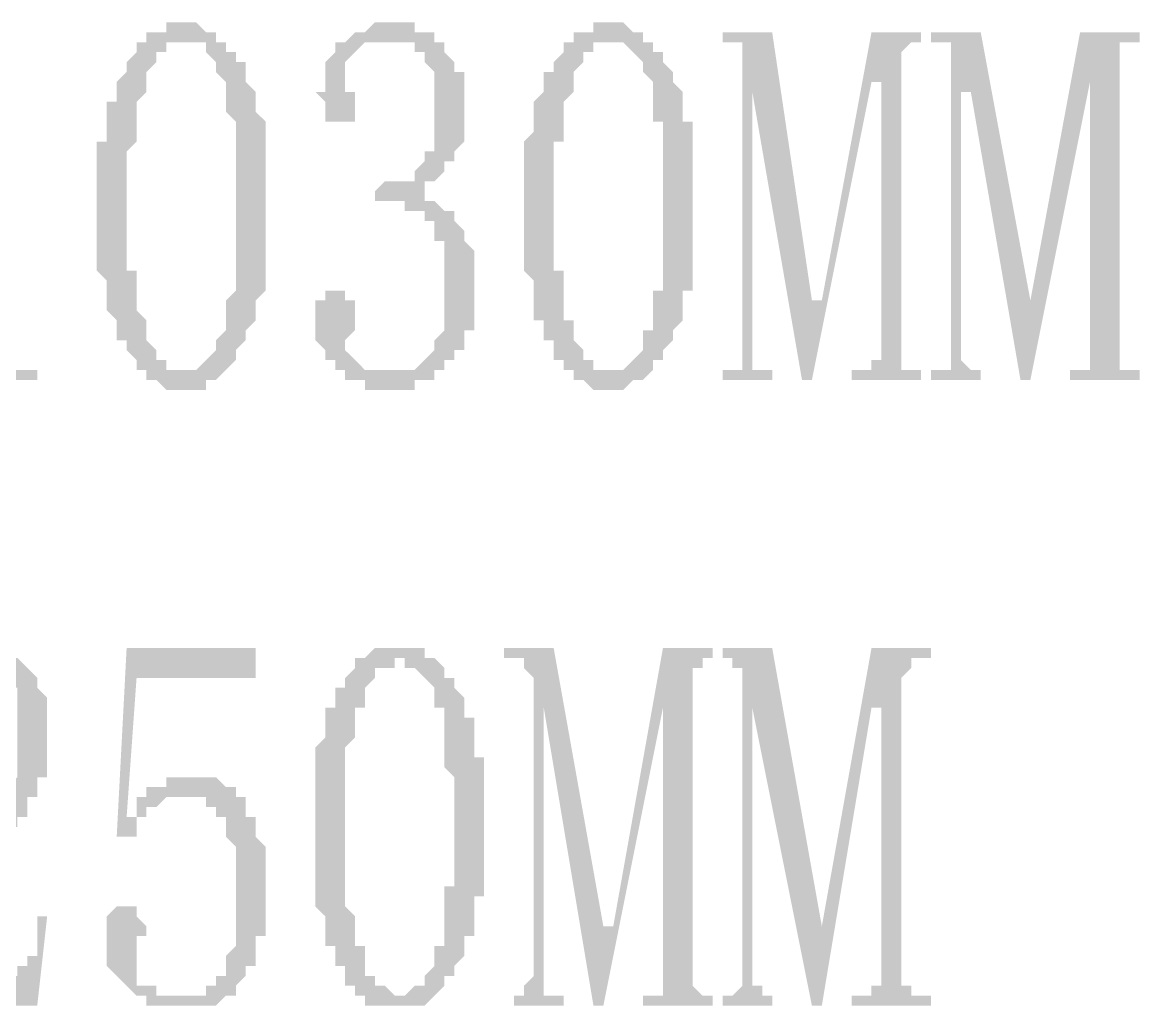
# Model space of a CAD drawing. Header units: inches. Extents: x 11 to 286, y 6 to 196.
# Drawn here: x 150.827 to 155.589, y 103.392 to 107.583 of the extents above; entities that cross this region are included whole.
import ezdxf

# ---------------------------------------------------------------- set-up
doc = ezdxf.new("R2010")
doc.units = ezdxf.units.IN
doc.header["$MEASUREMENT"] = 0
doc.layers.add('PDF_实体填充', color=7, linetype='Continuous', true_color=0xffffff)

msp = doc.modelspace()

# ---------------------------------------------------------------- hatches: boundary and pattern name
at = {"layer": 'PDF_实体填充', "transparency": 33554559}
for points in [[(150.6784, 107.5831), (150.6784, 106.2284), (150.6784, 106.1861), (150.6784, 106.1438), (150.7208, 106.1438), (150.7208, 106.1014), (150.7631, 106.1014), (150.8054, 106.1014), (150.8901, 106.1014), (150.8901, 106.0591), (150.3398, 106.0591), (150.3398, 106.1014), (150.4244, 106.1014), (150.4668, 106.1014), (150.5091, 106.1014), (150.5091, 106.1438), (150.5514, 106.1438), (150.5514, 106.1861), (150.5514, 106.2284), (150.5514, 107.3291), (150.5514, 107.3714), (150.5091, 107.3714), (150.4668, 107.3714), (150.3398, 107.3714), (150.3398, 107.4561), (150.4244, 107.4561), (150.4668, 107.4561), (150.5091, 107.4561), (150.5514, 107.4561), (150.5514, 107.4984), (150.5938, 107.4984), (150.6361, 107.5408), (150.6361, 107.5831)], [(152.7528, 106.4401), (152.7528, 106.3978), (152.7528, 106.3554), (152.7528, 106.3131), (152.7528, 106.2708), (152.7104, 106.2708), (152.7104, 106.2284), (152.7104, 106.1861), (152.6681, 106.1861), (152.6681, 106.1438), (152.6258, 106.1438), (152.6258, 106.1014), (152.5834, 106.1014), (152.5834, 106.0591), (152.5411, 106.0591), (152.4988, 106.0591), (152.4988, 106.0168), (152.4564, 106.0168), (152.4141, 106.0168), (152.3718, 106.0168), (152.3294, 106.0168), (152.2871, 106.0168), (152.2871, 106.0591), (152.2448, 106.0591), (152.2024, 106.0591), (152.2024, 106.1014), (152.1601, 106.1014), (152.1601, 106.1438), (152.1178, 106.1438), (152.1178, 106.1861), (152.0754, 106.2284), (152.0754, 106.2708), (152.0754, 106.3131), (152.0754, 106.3554), (152.0754, 106.3978), (152.1178, 106.3978), (152.1178, 106.4401), (152.1601, 106.4401), (152.2024, 106.4401), (152.2024, 106.3978), (152.2448, 106.3978), (152.2448, 106.3554), (152.2448, 106.3131), (152.2448, 106.2708), (152.2024, 106.2284), (152.2024, 106.1861), (152.2448, 106.1438), (152.2871, 106.1014), (152.3294, 106.1014), (152.3718, 106.1014), (152.4141, 106.1014), (152.4564, 106.1014), (152.4988, 106.1014), (152.5411, 106.1438), (152.5834, 106.1861), (152.5834, 106.2284), (152.6258, 106.2708), (152.6258, 106.3131), (152.6258, 106.3554), (152.6258, 106.3978), (152.6258, 106.4401), (152.6258, 106.4824), (152.6258, 106.5248), (152.6258, 106.5671), (152.6258, 106.6094), (152.6258, 106.6518), (152.5834, 106.6518), (152.5834, 106.6941), (152.5834, 106.7364), (152.5411, 106.7364), (152.5411, 106.7788), (152.4988, 106.7788), (152.4564, 106.7788), (152.4564, 106.8211), (152.4141, 106.8211), (152.3718, 106.8211), (152.3294, 106.8211), (152.3294, 106.8634), (152.3718, 106.9058), (152.4141, 106.9058), (152.4564, 106.9058), (152.4988, 106.9058), (152.4988, 106.9481), (152.5411, 106.9904), (152.5411, 107.0328), (152.5834, 107.0328), (152.5834, 107.0751), (152.5834, 107.1174), (152.5834, 107.1598), (152.5834, 107.2021), (152.5834, 107.2444), (152.5834, 107.2868), (152.5834, 107.3291), (152.5834, 107.3714), (152.5411, 107.4138), (152.5411, 107.4561), (152.4988, 107.4561), (152.4988, 107.4984), (152.4564, 107.4984), (152.4141, 107.4984), (152.3718, 107.4984), (152.3294, 107.4984), (152.2871, 107.4984), (152.2448, 107.4561), (152.2024, 107.4138), (152.2024, 107.3714), (152.2024, 107.3291), (152.2024, 107.2868), (152.2448, 107.2868), (152.2448, 107.2444), (152.2448, 107.2021), (152.2448, 107.1598), (152.2024, 107.1598), (152.1601, 107.1598), (152.1178, 107.1598), (152.1178, 107.2021), (152.1178, 107.2444), (152.0754, 107.2868), (152.1178, 107.2868), (152.1178, 107.3291), (152.1178, 107.3714), (152.1178, 107.4138), (152.1601, 107.4561), (152.1601, 107.4984), (152.2024, 107.4984), (152.2448, 107.5408), (152.2871, 107.5408), (152.3294, 107.5831), (152.3718, 107.5831), (152.4141, 107.5831), (152.4564, 107.5831), (152.4988, 107.5831), (152.4988, 107.5408), (152.5411, 107.5408), (152.5834, 107.5408), (152.5834, 107.4984), (152.6258, 107.4984), (152.6258, 107.4561), (152.6681, 107.4138), (152.6681, 107.3714), (152.7104, 107.3714), (152.7104, 107.3291), (152.7104, 107.2868), (152.7104, 107.2444), (152.7104, 107.2021), (152.7104, 107.1598), (152.7104, 107.1174), (152.7104, 107.0751), (152.6681, 107.0328), (152.6681, 106.9904), (152.6258, 106.9904), (152.6258, 106.9481), (152.5834, 106.9058), (152.5411, 106.9058), (152.5411, 106.8634), (152.4988, 106.8634), (152.5411, 106.8634), (152.5411, 106.8211), (152.5834, 106.8211), (152.6258, 106.7788), (152.6681, 106.7788), (152.6681, 106.7364), (152.7104, 106.6941), (152.7104, 106.6518), (152.7528, 106.6094), (152.7528, 106.5671), (152.7528, 106.5248), (152.7528, 106.4824)], [(154.5731, 106.1438), (154.5731, 106.1014), (154.6154, 106.1014), (154.6578, 106.1014), (154.6578, 106.0591), (154.3614, 106.0591), (154.3614, 106.1014), (154.4038, 106.1014), (154.4461, 106.1014), (154.4461, 106.1438), (154.4884, 106.1438), (154.4884, 107.3291), (154.4461, 107.3291), (154.1921, 106.0591), (154.1498, 106.0591), (153.9381, 107.2868), (153.9381, 106.1438), (153.9381, 106.1014), (153.9804, 106.1014), (154.0228, 106.1014), (154.0228, 106.0591), (153.8111, 106.0591), (153.8111, 106.1014), (153.8534, 106.1014), (153.8958, 106.1014), (153.8958, 106.1438), (153.8958, 107.4138), (153.8958, 107.4561), (153.8958, 107.4984), (153.8534, 107.4984), (153.8111, 107.4984), (153.8111, 107.5408), (154.0228, 107.5408), (154.1921, 106.3978), (154.2344, 106.3978), (154.4461, 107.5408), (154.6578, 107.5408), (154.6578, 107.4984), (154.6154, 107.4984), (154.5731, 107.4561), (154.5731, 107.4138)], [(155.5044, 106.1438), (155.5044, 106.1014), (155.5468, 106.1014), (155.5891, 106.1014), (155.5891, 106.0591), (155.2928, 106.0591), (155.2928, 106.1014), (155.3351, 106.1014), (155.3774, 106.1014), (155.3774, 106.1438), (155.3774, 107.3291), (155.1234, 106.0591), (155.0811, 106.0591), (154.8694, 107.2868), (154.8271, 107.2868), (154.8271, 106.1438), (154.8694, 106.1014), (154.9118, 106.1014), (154.9118, 106.0591), (154.7001, 106.0591), (154.7001, 106.1014), (154.7424, 106.1014), (154.7848, 106.1014), (154.7848, 106.1438), (154.7848, 107.4138), (154.7848, 107.4561), (154.7848, 107.4984), (154.7424, 107.4984), (154.7001, 107.4984), (154.7001, 107.5408), (154.9118, 107.5408), (155.1234, 106.3978), (155.3351, 107.5408), (155.5891, 107.5408), (155.5891, 107.4984), (155.5468, 107.4984), (155.5044, 107.4984), (155.5044, 107.4561), (155.5044, 107.4138)], [(150.8054, 104.5351), (150.8054, 104.5774), (150.8054, 104.6198), (150.8054, 104.6621), (150.8054, 104.7044), (150.8054, 104.7468), (150.7631, 104.7468), (150.7631, 104.7891), (150.7208, 104.8314), (150.6784, 104.8314), (150.6784, 104.8738), (150.6361, 104.8738), (150.5938, 104.8738), (150.5514, 104.8738), (150.5091, 104.8314), (150.4668, 104.8314), (150.4244, 104.7891), (150.4244, 104.7468), (150.3821, 104.7468), (150.3821, 104.7044), (150.3821, 104.6621), (150.3821, 104.6198), (150.3821, 104.5774), (150.4244, 104.5774), (150.4244, 104.5351), (150.4244, 104.4928), (150.4244, 104.4504), (150.4244, 104.4081), (150.3821, 104.4081), (150.3398, 104.4081), (150.2974, 104.4504), (150.2974, 104.4928), (150.2551, 104.4928), (150.2551, 104.5351), (150.2551, 104.5774), (150.2551, 104.6198), (150.2974, 104.6198), (150.2974, 104.6621), (150.2974, 104.7044), (150.2974, 104.7468), (150.3398, 104.7468), (150.3398, 104.7891), (150.3821, 104.8314), (150.4244, 104.8738), (150.4668, 104.8738), (150.4668, 104.9161), (150.5091, 104.9161), (150.5514, 104.9161), (150.5938, 104.9161), (150.6361, 104.9161), (150.6784, 104.9161), (150.7208, 104.9161), (150.7631, 104.9161), (150.7631, 104.8738), (150.8054, 104.8738), (150.8478, 104.8314), (150.8901, 104.7891), (150.8901, 104.7468), (150.9324, 104.7044), (150.9324, 104.6621), (150.9324, 104.6198), (150.9324, 104.5774), (150.9324, 104.5351), (150.9324, 104.4928), (150.9324, 104.4504), (150.9324, 104.4081), (150.9324, 104.3658), (150.8901, 104.3658), (150.8901, 104.3234), (150.8901, 104.2811), (150.8478, 104.2811), (150.8478, 104.2388), (150.8478, 104.1964), (150.8054, 104.1964), (150.8054, 104.1541), (150.7631, 104.1541), (150.7631, 104.1118), (150.7208, 104.0694), (150.6784, 104.0271), (150.6784, 103.9848), (150.6361, 103.9848), (150.6361, 103.9424), (150.5938, 103.9424), (150.5938, 103.9001), (150.5514, 103.9001), (150.5514, 103.8578), (150.5091, 103.8154), (150.5091, 103.7731), (150.4668, 103.7731), (150.4668, 103.7308), (150.4244, 103.7308), (150.4244, 103.6884), (150.4244, 103.6461), (150.3821, 103.6461), (150.3821, 103.6038), (150.3398, 103.5614), (150.3398, 103.5191), (150.7631, 103.5191), (150.8054, 103.5191), (150.8054, 103.5614), (150.8478, 103.5614), (150.8478, 103.6038), (150.8901, 103.6038), (150.8901, 103.6461), (150.8901, 103.6884), (150.8901, 103.7308), (150.8901, 103.7731), (150.9324, 103.7731), (150.8901, 103.3921), (150.2551, 103.3921), (150.2551, 103.5191), (150.2551, 103.5614), (150.2974, 103.5614), (150.2974, 103.6038), (150.3398, 103.6461), (150.3398, 103.6884), (150.3821, 103.6884), (150.3821, 103.7308), (150.3821, 103.7731), (150.4244, 103.7731), (150.4244, 103.8154), (150.4668, 103.8154), (150.4668, 103.8578), (150.5091, 103.9001), (150.5091, 103.9424), (150.5514, 103.9424), (150.5514, 103.9848), (150.5938, 103.9848), (150.5938, 104.0271), (150.6361, 104.0694), (150.6361, 104.1118), (150.6784, 104.1118), (150.6784, 104.1541), (150.7208, 104.1541), (150.7208, 104.1964), (150.7208, 104.2388), (150.7631, 104.2388), (150.7631, 104.2811), (150.7631, 104.3234), (150.8054, 104.3658), (150.8054, 104.4081), (150.8054, 104.4504), (150.8054, 104.4928)], [(151.5674, 104.3658), (151.6098, 104.3658), (151.6521, 104.3658), (151.6944, 104.3234), (151.7368, 104.3234), (151.7368, 104.2811), (151.7791, 104.2811), (151.7791, 104.2388), (151.7791, 104.1964), (151.8214, 104.1964), (151.8214, 104.1541), (151.8214, 104.1118), (151.8638, 104.0694), (151.8638, 104.0271), (151.8638, 103.9848), (151.8638, 103.9424), (151.8638, 103.9001), (151.8638, 103.8578), (151.8638, 103.8154), (151.8638, 103.7731), (151.8638, 103.7308), (151.8638, 103.6884), (151.8214, 103.6884), (151.8214, 103.6461), (151.8214, 103.6038), (151.8214, 103.5614), (151.7791, 103.5614), (151.7791, 103.5191), (151.7368, 103.4768), (151.7368, 103.4344), (151.6944, 103.4344), (151.6521, 103.3921), (151.6098, 103.3921), (151.5674, 103.3921), (151.5251, 103.3921), (151.4828, 103.3921), (151.4404, 103.3921), (151.3981, 103.3921), (151.3558, 103.3921), (151.3558, 103.4344), (151.3134, 103.4344), (151.2711, 103.4768), (151.2288, 103.5191), (151.1864, 103.5614), (151.1864, 103.6038), (151.1864, 103.6461), (151.1864, 103.6884), (151.1864, 103.7308), (151.1864, 103.7731), (151.2288, 103.8154), (151.2711, 103.8154), (151.3134, 103.8154), (151.3134, 103.7731), (151.3558, 103.7308), (151.3558, 103.6884), (151.3134, 103.6884), (151.3134, 103.6461), (151.3134, 103.6038), (151.3134, 103.5614), (151.3134, 103.5191), (151.3134, 103.4768), (151.3558, 103.4768), (151.3981, 103.4768), (151.3981, 103.4344), (151.4404, 103.4344), (151.4828, 103.4344), (151.5251, 103.4344), (151.5674, 103.4344), (151.6098, 103.4344), (151.6098, 103.4768), (151.6521, 103.4768), (151.6521, 103.5191), (151.6944, 103.5191), (151.6944, 103.5614), (151.6944, 103.6038), (151.7368, 103.6461), (151.7368, 103.6884), (151.7368, 103.7308), (151.7368, 103.7731), (151.7368, 103.8154), (151.7368, 103.8578), (151.7368, 103.9001), (151.7368, 103.9424), (151.7368, 103.9848), (151.7368, 104.0271), (151.7368, 104.0694), (151.6944, 104.1118), (151.6944, 104.1541), (151.6944, 104.1964), (151.6521, 104.1964), (151.6521, 104.2388), (151.6098, 104.2388), (151.6098, 104.2811), (151.5674, 104.2811), (151.5251, 104.2811), (151.4828, 104.2811), (151.4404, 104.2811), (151.3981, 104.2388), (151.3558, 104.2388), (151.3558, 104.1964), (151.3134, 104.1964), (151.3134, 104.1541), (151.3134, 104.1118), (151.2711, 104.1118), (151.2288, 104.1118), (151.2711, 104.9161), (151.8214, 104.9161), (151.8214, 104.7891), (151.3134, 104.7891), (151.2711, 104.1964), (151.3134, 104.1964), (151.3134, 104.2388), (151.3134, 104.2811), (151.3558, 104.2811), (151.3558, 104.3234), (151.3981, 104.3234), (151.4404, 104.3234), (151.4404, 104.3658), (151.4828, 104.3658), (151.5251, 104.3658)], [(153.6841, 103.5191), (153.6841, 103.4768), (153.7264, 103.4344), (153.7688, 103.4344), (153.7688, 103.3921), (153.4724, 103.3921), (153.4724, 103.4344), (153.5148, 103.4344), (153.5571, 103.4344), (153.5571, 103.4768), (153.5571, 103.5191), (153.5571, 104.6621), (153.3031, 103.3921), (153.2608, 103.3921), (153.0491, 104.6621), (153.0491, 103.5191), (153.0491, 103.4768), (153.0491, 103.4344), (153.0914, 103.4344), (153.1338, 103.4344), (153.1338, 103.3921), (152.9221, 103.3921), (152.9221, 103.4344), (152.9644, 103.4344), (152.9644, 103.4768), (153.0068, 103.5191), (153.0068, 104.7891), (152.9644, 104.8314), (152.9644, 104.8738), (152.9221, 104.8738), (152.8798, 104.8738), (152.8798, 104.9161), (153.0914, 104.9161), (153.3031, 103.7308), (153.3454, 103.7308), (153.5571, 104.9161), (153.7688, 104.9161), (153.7688, 104.8738), (153.7264, 104.8738), (153.7264, 104.8314), (153.6841, 104.8314), (153.6841, 104.7891)], [(154.5731, 103.5191), (154.5731, 103.4768), (154.6154, 103.4768), (154.6154, 103.4344), (154.6578, 103.4344), (154.7001, 103.4344), (154.7001, 103.3921), (154.3614, 103.3921), (154.3614, 103.4344), (154.4038, 103.4344), (154.4461, 103.4344), (154.4461, 103.4768), (154.4884, 103.4768), (154.4884, 103.5191), (154.4884, 104.6621), (154.4461, 104.6621), (154.2344, 103.3921), (154.1921, 103.3921), (153.9381, 104.6621), (153.9381, 103.5191), (153.9381, 103.4768), (153.9804, 103.4768), (153.9804, 103.4344), (154.0228, 103.4344), (154.0228, 103.3921), (153.8111, 103.3921), (153.8111, 103.4344), (153.8534, 103.4344), (153.8958, 103.4768), (153.8958, 103.5191), (153.8958, 104.7891), (153.8958, 104.8314), (153.8534, 104.8314), (153.8534, 104.8738), (153.8111, 104.8738), (153.8111, 104.9161), (154.0228, 104.9161), (154.2344, 103.7308), (154.4461, 104.9161), (154.7001, 104.9161), (154.7001, 104.8738), (154.6578, 104.8738), (154.6154, 104.8738), (154.6154, 104.8314), (154.5731, 104.7891)]]:
    msp.add_hatch(color=7, dxfattribs=at).paths.add_polyline_path(points, flags=0)
h = msp.add_hatch(color=7, dxfattribs=at)
h.paths.add_polyline_path([(151.5251, 107.4984), (151.4828, 107.4984), (151.4828, 107.4984), (151.4828, 107.4984), (151.4404, 107.4984), (151.4404, 107.4984), (151.4404, 107.4561), (151.4404, 107.4561), (151.3981, 107.4561), (151.3981, 107.4138), (151.3981, 107.4138), (151.3558, 107.3714), (151.3558, 107.3714), (151.3558, 107.3291), (151.3558, 107.3291), (151.3558, 107.2868), (151.3558, 107.2868), (151.3134, 107.2444), (151.3134, 107.2444), (151.3134, 107.2444), (151.3134, 107.2021), (151.3134, 107.2021), (151.3134, 107.1598), (151.3134, 107.1598), (151.3134, 107.1174), (151.3134, 107.1174), (151.3134, 107.0751), (151.3134, 107.0751), (151.2711, 107.0328), (151.2711, 107.0328), (151.2711, 106.9904), (151.2711, 106.9481), (151.2711, 106.9481), (151.2711, 106.9058), (151.2711, 106.9058), (151.2711, 106.8634), (151.2711, 106.8211), (151.2711, 106.8211), (151.2711, 106.8211), (151.2711, 106.7788), (151.2711, 106.7364), (151.2711, 106.7364), (151.2711, 106.6941), (151.2711, 106.6518), (151.2711, 106.6518), (151.2711, 106.6094), (151.2711, 106.6094), (151.2711, 106.5671), (151.2711, 106.5248), (151.3134, 106.5248), (151.3134, 106.4824), (151.3134, 106.4824), (151.3134, 106.4401), (151.3134, 106.4401), (151.3134, 106.3978), (151.3134, 106.3978), (151.3134, 106.3978), (151.3134, 106.3554), (151.3134, 106.3554), (151.3558, 106.3131), (151.3558, 106.3131), (151.3558, 106.2708), (151.3558, 106.2708), (151.3558, 106.2708), (151.3558, 106.2284), (151.3981, 106.1861), (151.3981, 106.1861), (151.3981, 106.1861), (151.3981, 106.1438), (151.4404, 106.1438), (151.4404, 106.1438), (151.4404, 106.1014), (151.4828, 106.1014), (151.4828, 106.1014), (151.4828, 106.1014), (151.5251, 106.1014), (151.5251, 106.1014), (151.5251, 106.1014), (151.5251, 106.1014), (151.5674, 106.1014), (151.5674, 106.1014), (151.5674, 106.1014), (151.6098, 106.1438), (151.6098, 106.1438), (151.6098, 106.1438), (151.6521, 106.1861), (151.6521, 106.1861), (151.6521, 106.2284), (151.6521, 106.2284), (151.6944, 106.2708), (151.6944, 106.2708), (151.6944, 106.3131), (151.6944, 106.3131), (151.6944, 106.3131), (151.6944, 106.3554), (151.6944, 106.3554), (151.6944, 106.3978), (151.6944, 106.3978), (151.7368, 106.4401), (151.7368, 106.4401), (151.7368, 106.4824), (151.7368, 106.4824), (151.7368, 106.5248), (151.7368, 106.5248), (151.7368, 106.5671), (151.7368, 106.5671), (151.7368, 106.6094), (151.7368, 106.6094), (151.7368, 106.6518), (151.7368, 106.6941), (151.7368, 106.6941), (151.7368, 106.7364), (151.7368, 106.7788), (151.7368, 106.7788), (151.7368, 106.8211), (151.7368, 106.8211), (151.7368, 106.8634), (151.7368, 106.8634), (151.7368, 106.9058), (151.7368, 106.9481), (151.7368, 106.9481), (151.7368, 106.9904), (151.7368, 106.9904), (151.7368, 107.0328), (151.7368, 107.0751), (151.7368, 107.0751), (151.7368, 107.1174), (151.7368, 107.1174), (151.7368, 107.1598), (151.7368, 107.1598), (151.6944, 107.2021), (151.6944, 107.2021), (151.6944, 107.2444), (151.6944, 107.2444), (151.6944, 107.2444), (151.6944, 107.2868), (151.6944, 107.2868), (151.6944, 107.3291), (151.6944, 107.3291), (151.6944, 107.3291), (151.6521, 107.3714), (151.6521, 107.3714), (151.6521, 107.4138), (151.6521, 107.4138), (151.6098, 107.4561), (151.6098, 107.4561), (151.6098, 107.4561), (151.6098, 107.4984), (151.5674, 107.4984), (151.5674, 107.4984), (151.5674, 107.4984), (151.5251, 107.4984), (151.5251, 107.4984), (151.5251, 107.4984), (151.5251, 107.4984)], flags=0)
h.paths.add_polyline_path([(151.5251, 106.0168), (151.4828, 106.0168), (151.4828, 106.0168), (151.4828, 106.0168), (151.4404, 106.0168), (151.4404, 106.0168), (151.3981, 106.0591), (151.3981, 106.0591), (151.3981, 106.0591), (151.3558, 106.0591), (151.3558, 106.1014), (151.3558, 106.1014), (151.3134, 106.1014), (151.3134, 106.1438), (151.3134, 106.1438), (151.3134, 106.1438), (151.2711, 106.1861), (151.2711, 106.1861), (151.2711, 106.2284), (151.2711, 106.2284), (151.2288, 106.2284), (151.2288, 106.2708), (151.2288, 106.2708), (151.2288, 106.2708), (151.2288, 106.3131), (151.2288, 106.3131), (151.1864, 106.3554), (151.1864, 106.3554), (151.1864, 106.3978), (151.1864, 106.3978), (151.1864, 106.4401), (151.1864, 106.4401), (151.1864, 106.4824), (151.1864, 106.4824), (151.1441, 106.5248), (151.1441, 106.5248), (151.1441, 106.5671), (151.1441, 106.5671), (151.1441, 106.6094), (151.1441, 106.6094), (151.1441, 106.6518), (151.1441, 106.6941), (151.1441, 106.6941), (151.1441, 106.7364), (151.1441, 106.7364), (151.1441, 106.7788), (151.1441, 106.8211), (151.1441, 106.8211), (151.1441, 106.8634), (151.1441, 106.8634), (151.1441, 106.9058), (151.1441, 106.9481), (151.1441, 106.9481), (151.1441, 106.9904), (151.1441, 106.9904), (151.1441, 107.0328), (151.1441, 107.0328), (151.1441, 107.0751), (151.1864, 107.0751), (151.1864, 107.1174), (151.1864, 107.1598), (151.1864, 107.1598), (151.1864, 107.1598), (151.1864, 107.2021), (151.1864, 107.2021), (151.1864, 107.2444), (151.2288, 107.2444), (151.2288, 107.2868), (151.2288, 107.2868), (151.2288, 107.3291), (151.2288, 107.3291), (151.2288, 107.3291), (151.2711, 107.3714), (151.2711, 107.3714), (151.2711, 107.4138), (151.2711, 107.4138), (151.3134, 107.4561), (151.3134, 107.4561), (151.3134, 107.4561), (151.3134, 107.4984), (151.3558, 107.4984), (151.3558, 107.4984), (151.3558, 107.5408), (151.3981, 107.5408), (151.3981, 107.5408), (151.3981, 107.5408), (151.4404, 107.5408), (151.4404, 107.5831), (151.4828, 107.5831), (151.4828, 107.5831), (151.4828, 107.5831), (151.5251, 107.5831), (151.5251, 107.5831), (151.5674, 107.5831), (151.5674, 107.5831), (151.5674, 107.5831), (151.6098, 107.5408), (151.6098, 107.5408), (151.6098, 107.5408), (151.6521, 107.5408), (151.6521, 107.5408), (151.6521, 107.4984), (151.6944, 107.4984), (151.6944, 107.4984), (151.6944, 107.4561), (151.7368, 107.4561), (151.7368, 107.4561), (151.7368, 107.4138), (151.7791, 107.4138), (151.7791, 107.3714), (151.7791, 107.3714), (151.7791, 107.3714), (151.7791, 107.3291), (151.7791, 107.3291), (151.8214, 107.2868), (151.8214, 107.2868), (151.8214, 107.2868), (151.8214, 107.2444), (151.8214, 107.2444), (151.8214, 107.2021), (151.8214, 107.2021), (151.8638, 107.1598), (151.8638, 107.1598), (151.8638, 107.1174), (151.8638, 107.1174), (151.8638, 107.0751), (151.8638, 107.0751), (151.8638, 107.0328), (151.8638, 107.0328), (151.8638, 106.9904), (151.8638, 106.9481), (151.8638, 106.9481), (151.8638, 106.9058), (151.8638, 106.9058), (151.8638, 106.8634), (151.8638, 106.8211), (151.8638, 106.8211), (151.8638, 106.8211), (151.8638, 106.7788), (151.8638, 106.7364), (151.8638, 106.7364), (151.8638, 106.6941), (151.8638, 106.6518), (151.8638, 106.6518), (151.8638, 106.6094), (151.8638, 106.6094), (151.8638, 106.5671), (151.8638, 106.5671), (151.8638, 106.5248), (151.8638, 106.4824), (151.8638, 106.4824), (151.8638, 106.4401), (151.8638, 106.4401), (151.8214, 106.3978), (151.8214, 106.3978), (151.8214, 106.3978), (151.8214, 106.3554), (151.8214, 106.3554), (151.8214, 106.3131), (151.8214, 106.3131), (151.7791, 106.2708), (151.7791, 106.2708), (151.7791, 106.2708), (151.7791, 106.2284), (151.7791, 106.2284), (151.7791, 106.2284), (151.7368, 106.1861), (151.7368, 106.1861), (151.7368, 106.1438), (151.7368, 106.1438), (151.6944, 106.1014), (151.6944, 106.1014), (151.6944, 106.1014), (151.6521, 106.0591), (151.6521, 106.0591), (151.6521, 106.0591), (151.6098, 106.0591), (151.6098, 106.0591), (151.6098, 106.0168), (151.5674, 106.0168), (151.5674, 106.0168), (151.5251, 106.0168), (151.5251, 106.0168), (151.5251, 106.0168), (151.5251, 106.0168), (151.5251, 106.0168)], flags=0)
h = msp.add_hatch(color=7, dxfattribs=at)
h.paths.add_polyline_path([(153.3454, 107.4984), (153.3031, 107.4984), (153.3031, 107.4984), (153.3031, 107.4984), (153.2608, 107.4984), (153.2608, 107.4984), (153.2608, 107.4561), (153.2184, 107.4561), (153.2184, 107.4561), (153.2184, 107.4138), (153.2184, 107.4138), (153.1761, 107.3714), (153.1761, 107.3714), (153.1761, 107.3291), (153.1761, 107.3291), (153.1761, 107.2868), (153.1761, 107.2868), (153.1338, 107.2444), (153.1338, 107.2444), (153.1338, 107.2444), (153.1338, 107.2021), (153.1338, 107.2021), (153.1338, 107.1598), (153.1338, 107.1598), (153.1338, 107.1174), (153.1338, 107.1174), (153.1338, 107.0751), (153.0914, 107.0751), (153.0914, 107.0328), (153.0914, 107.0328), (153.0914, 106.9904), (153.0914, 106.9481), (153.0914, 106.9481), (153.0914, 106.9058), (153.0914, 106.9058), (153.0914, 106.8634), (153.0914, 106.8211), (153.0914, 106.8211), (153.0914, 106.8211), (153.0914, 106.7788), (153.0914, 106.7364), (153.0914, 106.7364), (153.0914, 106.6941), (153.0914, 106.6518), (153.0914, 106.6518), (153.0914, 106.6094), (153.0914, 106.6094), (153.0914, 106.5671), (153.0914, 106.5248), (153.1338, 106.5248), (153.1338, 106.4824), (153.1338, 106.4824), (153.1338, 106.4401), (153.1338, 106.4401), (153.1338, 106.3978), (153.1338, 106.3978), (153.1338, 106.3978), (153.1338, 106.3554), (153.1338, 106.3554), (153.1338, 106.3131), (153.1761, 106.3131), (153.1761, 106.2708), (153.1761, 106.2708), (153.1761, 106.2708), (153.1761, 106.2284), (153.2184, 106.1861), (153.2184, 106.1861), (153.2184, 106.1861), (153.2184, 106.1438), (153.2608, 106.1438), (153.2608, 106.1438), (153.2608, 106.1014), (153.2608, 106.1014), (153.3031, 106.1014), (153.3031, 106.1014), (153.3031, 106.1014), (153.3454, 106.1014), (153.3454, 106.1014), (153.3454, 106.1014), (153.3878, 106.1014), (153.3878, 106.1014), (153.3878, 106.1014), (153.4301, 106.1438), (153.4301, 106.1438), (153.4301, 106.1438), (153.4724, 106.1861), (153.4724, 106.1861), (153.4724, 106.2284), (153.4724, 106.2284), (153.4724, 106.2708), (153.5148, 106.2708), (153.5148, 106.3131), (153.5148, 106.3131), (153.5148, 106.3131), (153.5148, 106.3554), (153.5148, 106.3554), (153.5148, 106.3978), (153.5148, 106.3978), (153.5148, 106.4401), (153.5571, 106.4401), (153.5571, 106.4824), (153.5571, 106.4824), (153.5571, 106.5248), (153.5571, 106.5248), (153.5571, 106.5671), (153.5571, 106.5671), (153.5571, 106.6094), (153.5571, 106.6094), (153.5571, 106.6518), (153.5571, 106.6941), (153.5571, 106.6941), (153.5571, 106.7364), (153.5571, 106.7788), (153.5571, 106.7788), (153.5571, 106.8211), (153.5571, 106.8211), (153.5571, 106.8634), (153.5571, 106.8634), (153.5571, 106.9058), (153.5571, 106.9481), (153.5571, 106.9481), (153.5571, 106.9904), (153.5571, 106.9904), (153.5571, 107.0328), (153.5571, 107.0751), (153.5571, 107.0751), (153.5571, 107.1174), (153.5571, 107.1174), (153.5571, 107.1598), (153.5148, 107.1598), (153.5148, 107.2021), (153.5148, 107.2021), (153.5148, 107.2444), (153.5148, 107.2444), (153.5148, 107.2444), (153.5148, 107.2868), (153.5148, 107.2868), (153.5148, 107.3291), (153.5148, 107.3291), (153.5148, 107.3291), (153.4724, 107.3714), (153.4724, 107.3714), (153.4724, 107.4138), (153.4724, 107.4138), (153.4301, 107.4561), (153.4301, 107.4561), (153.4301, 107.4561), (153.3878, 107.4984), (153.3878, 107.4984), (153.3878, 107.4984), (153.3454, 107.4984), (153.3454, 107.4984), (153.3454, 107.4984), (153.3454, 107.4984), (153.3454, 107.4984)], flags=0)
h.paths.add_polyline_path([(153.3454, 106.0168), (153.3031, 106.0168), (153.3031, 106.0168), (153.3031, 106.0168), (153.2608, 106.0168), (153.2608, 106.0168), (153.2184, 106.0591), (153.2184, 106.0591), (153.2184, 106.0591), (153.1761, 106.0591), (153.1761, 106.1014), (153.1761, 106.1014), (153.1338, 106.1014), (153.1338, 106.1438), (153.1338, 106.1438), (153.0914, 106.1438), (153.0914, 106.1861), (153.0914, 106.1861), (153.0914, 106.2284), (153.0491, 106.2284), (153.0491, 106.2284), (153.0491, 106.2708), (153.0491, 106.2708), (153.0491, 106.2708), (153.0491, 106.3131), (153.0068, 106.3131), (153.0068, 106.3554), (153.0068, 106.3554), (153.0068, 106.3978), (153.0068, 106.3978), (153.0068, 106.4401), (153.0068, 106.4401), (153.0068, 106.4824), (153.0068, 106.4824), (152.9644, 106.5248), (152.9644, 106.5248), (152.9644, 106.5671), (152.9644, 106.5671), (152.9644, 106.6094), (152.9644, 106.6094), (152.9644, 106.6518), (152.9644, 106.6941), (152.9644, 106.6941), (152.9644, 106.7364), (152.9644, 106.7364), (152.9644, 106.7788), (152.9644, 106.8211), (152.9644, 106.8211), (152.9644, 106.8634), (152.9644, 106.8634), (152.9644, 106.9058), (152.9644, 106.9481), (152.9644, 106.9481), (152.9644, 106.9904), (152.9644, 106.9904), (152.9644, 107.0328), (152.9644, 107.0328), (152.9644, 107.0751), (152.9644, 107.0751), (153.0068, 107.1174), (153.0068, 107.1598), (153.0068, 107.1598), (153.0068, 107.1598), (153.0068, 107.2021), (153.0068, 107.2021), (153.0068, 107.2444), (153.0068, 107.2444), (153.0491, 107.2868), (153.0491, 107.2868), (153.0491, 107.3291), (153.0491, 107.3291), (153.0491, 107.3291), (153.0491, 107.3714), (153.0914, 107.3714), (153.0914, 107.4138), (153.0914, 107.4138), (153.1338, 107.4561), (153.1338, 107.4561), (153.1338, 107.4561), (153.1338, 107.4984), (153.1761, 107.4984), (153.1761, 107.4984), (153.1761, 107.5408), (153.2184, 107.5408), (153.2184, 107.5408), (153.2184, 107.5408), (153.2608, 107.5408), (153.2608, 107.5831), (153.3031, 107.5831), (153.3031, 107.5831), (153.3031, 107.5831), (153.3454, 107.5831), (153.3454, 107.5831), (153.3454, 107.5831), (153.3878, 107.5831), (153.3878, 107.5831), (153.4301, 107.5408), (153.4301, 107.5408), (153.4301, 107.5408), (153.4724, 107.5408), (153.4724, 107.5408), (153.4724, 107.4984), (153.5148, 107.4984), (153.5148, 107.4984), (153.5148, 107.4561), (153.5571, 107.4561), (153.5571, 107.4561), (153.5571, 107.4138), (153.5571, 107.4138), (153.5994, 107.3714), (153.5994, 107.3714), (153.5994, 107.3714), (153.5994, 107.3291), (153.5994, 107.3291), (153.6418, 107.2868), (153.6418, 107.2868), (153.6418, 107.2868), (153.6418, 107.2444), (153.6418, 107.2444), (153.6418, 107.2021), (153.6418, 107.2021), (153.6418, 107.1598), (153.6841, 107.1598), (153.6841, 107.1174), (153.6841, 107.1174), (153.6841, 107.0751), (153.6841, 107.0751), (153.6841, 107.0328), (153.6841, 107.0328), (153.6841, 106.9904), (153.6841, 106.9481), (153.6841, 106.9481), (153.6841, 106.9058), (153.6841, 106.9058), (153.6841, 106.8634), (153.6841, 106.8211), (153.6841, 106.8211), (153.6841, 106.8211), (153.6841, 106.7788), (153.6841, 106.7364), (153.6841, 106.7364), (153.6841, 106.6941), (153.6841, 106.6518), (153.6841, 106.6518), (153.6841, 106.6094), (153.6841, 106.6094), (153.6841, 106.5671), (153.6841, 106.5671), (153.6841, 106.5248), (153.6841, 106.4824), (153.6841, 106.4824), (153.6841, 106.4401), (153.6418, 106.4401), (153.6418, 106.3978), (153.6418, 106.3978), (153.6418, 106.3978), (153.6418, 106.3554), (153.6418, 106.3554), (153.6418, 106.3131), (153.6418, 106.3131), (153.5994, 106.2708), (153.5994, 106.2708), (153.5994, 106.2708), (153.5994, 106.2284), (153.5994, 106.2284), (153.5994, 106.2284), (153.5571, 106.1861), (153.5571, 106.1861), (153.5571, 106.1438), (153.5148, 106.1438), (153.5148, 106.1014), (153.5148, 106.1014), (153.5148, 106.1014), (153.4724, 106.0591), (153.4724, 106.0591), (153.4724, 106.0591), (153.4301, 106.0591), (153.4301, 106.0591), (153.3878, 106.0168), (153.3878, 106.0168), (153.3878, 106.0168), (153.3454, 106.0168), (153.3454, 106.0168), (153.3454, 106.0168), (153.3454, 106.0168), (153.3454, 106.0168)], flags=0)
h = msp.add_hatch(color=7, dxfattribs=at)
h.paths.add_polyline_path([(152.4141, 104.8738), (152.4141, 104.8738), (152.4141, 104.8314), (152.3718, 104.8314), (152.3718, 104.8314), (152.3718, 104.8314), (152.3294, 104.8314), (152.3294, 104.7891), (152.3294, 104.7891), (152.3294, 104.7891), (152.2871, 104.7468), (152.2871, 104.7468), (152.2871, 104.7044), (152.2871, 104.7044), (152.2871, 104.6621), (152.2448, 104.6621), (152.2448, 104.6198), (152.2448, 104.6198), (152.2448, 104.5774), (152.2448, 104.5774), (152.2448, 104.5774), (152.2448, 104.5351), (152.2448, 104.5351), (152.2024, 104.4928), (152.2024, 104.4928), (152.2024, 104.4504), (152.2024, 104.4504), (152.2024, 104.4081), (152.2024, 104.4081), (152.2024, 104.3658), (152.2024, 104.3234), (152.2024, 104.3234), (152.2024, 104.2811), (152.2024, 104.2811), (152.2024, 104.2388), (152.2024, 104.1964), (152.2024, 104.1964), (152.2024, 104.1541), (152.2024, 104.1541), (152.2024, 104.1118), (152.2024, 104.1118), (152.2024, 104.0694), (152.2024, 104.0271), (152.2024, 104.0271), (152.2024, 103.9848), (152.2024, 103.9848), (152.2024, 103.9424), (152.2024, 103.9001), (152.2024, 103.9001), (152.2024, 103.8578), (152.2024, 103.8578), (152.2024, 103.8154), (152.2024, 103.8154), (152.2448, 103.7731), (152.2448, 103.7731), (152.2448, 103.7308), (152.2448, 103.7308), (152.2448, 103.7308), (152.2448, 103.6884), (152.2448, 103.6884), (152.2448, 103.6461), (152.2448, 103.6461), (152.2871, 103.6461), (152.2871, 103.6038), (152.2871, 103.5614), (152.2871, 103.5614), (152.2871, 103.5191), (152.3294, 103.5191), (152.3294, 103.5191), (152.3294, 103.4768), (152.3718, 103.4768), (152.3718, 103.4768), (152.3718, 103.4768), (152.4141, 103.4344), (152.4141, 103.4344), (152.4141, 103.4344), (152.4141, 103.4344), (152.4564, 103.4344), (152.4564, 103.4344), (152.4564, 103.4344), (152.4988, 103.4768), (152.4988, 103.4768), (152.4988, 103.4768), (152.5411, 103.4768), (152.5411, 103.5191), (152.5411, 103.5191), (152.5411, 103.5191), (152.5834, 103.5614), (152.5834, 103.5614), (152.5834, 103.6038), (152.5834, 103.6461), (152.6258, 103.6461), (152.6258, 103.6461), (152.6258, 103.6884), (152.6258, 103.6884), (152.6258, 103.7308), (152.6258, 103.7308), (152.6258, 103.7731), (152.6258, 103.7731), (152.6258, 103.8154), (152.6258, 103.8154), (152.6258, 103.8578), (152.6258, 103.8578), (152.6258, 103.9001), (152.6681, 103.9001), (152.6681, 103.9424), (152.6681, 103.9424), (152.6681, 103.9848), (152.6681, 104.0271), (152.6681, 104.0271), (152.6681, 104.0694), (152.6681, 104.0694), (152.6681, 104.1118), (152.6681, 104.1541), (152.6681, 104.1541), (152.6681, 104.1964), (152.6681, 104.1964), (152.6681, 104.2388), (152.6681, 104.2811), (152.6681, 104.2811), (152.6681, 104.3234), (152.6681, 104.3234), (152.6681, 104.3658), (152.6681, 104.3658), (152.6258, 104.4081), (152.6258, 104.4504), (152.6258, 104.4504), (152.6258, 104.4928), (152.6258, 104.4928), (152.6258, 104.5351), (152.6258, 104.5351), (152.6258, 104.5774), (152.6258, 104.5774), (152.6258, 104.5774), (152.6258, 104.6198), (152.6258, 104.6198), (152.6258, 104.6621), (152.5834, 104.6621), (152.5834, 104.6621), (152.5834, 104.7044), (152.5834, 104.7044), (152.5834, 104.7468), (152.5834, 104.7468), (152.5411, 104.7891), (152.5411, 104.7891), (152.5411, 104.7891), (152.4988, 104.8314), (152.4988, 104.8314), (152.4988, 104.8314), (152.4564, 104.8314), (152.4564, 104.8314), (152.4564, 104.8738), (152.4141, 104.8738), (152.4141, 104.8738), (152.4141, 104.8738)], flags=0)
h.paths.add_polyline_path([(152.4141, 103.3921), (152.4141, 103.3921), (152.4141, 103.3921), (152.3718, 103.3921), (152.3718, 103.3921), (152.3294, 103.3921), (152.3294, 103.3921), (152.3294, 103.3921), (152.2871, 103.3921), (152.2871, 103.4344), (152.2871, 103.4344), (152.2448, 103.4344), (152.2448, 103.4768), (152.2448, 103.4768), (152.2024, 103.4768), (152.2024, 103.5191), (152.2024, 103.5191), (152.2024, 103.5614), (152.1601, 103.5614), (152.1601, 103.5614), (152.1601, 103.6038), (152.1601, 103.6038), (152.1601, 103.6461), (152.1178, 103.6461), (152.1178, 103.6461), (152.1178, 103.6884), (152.1178, 103.6884), (152.1178, 103.7308), (152.1178, 103.7308), (152.1178, 103.7731), (152.1178, 103.7731), (152.0754, 103.8154), (152.0754, 103.8154), (152.0754, 103.8578), (152.0754, 103.8578), (152.0754, 103.9001), (152.0754, 103.9001), (152.0754, 103.9424), (152.0754, 103.9424), (152.0754, 103.9848), (152.0754, 103.9848), (152.0754, 104.0271), (152.0754, 104.0694), (152.0754, 104.0694), (152.0754, 104.1118), (152.0754, 104.1541), (152.0754, 104.1541), (152.0754, 104.1964), (152.0754, 104.1964), (152.0754, 104.2388), (152.0754, 104.2388), (152.0754, 104.2811), (152.0754, 104.3234), (152.0754, 104.3234), (152.0754, 104.3658), (152.0754, 104.3658), (152.0754, 104.4081), (152.0754, 104.4081), (152.0754, 104.4504), (152.0754, 104.4504), (152.0754, 104.4928), (152.0754, 104.4928), (152.1178, 104.5351), (152.1178, 104.5351), (152.1178, 104.5774), (152.1178, 104.5774), (152.1178, 104.6198), (152.1178, 104.6198), (152.1178, 104.6621), (152.1601, 104.6621), (152.1601, 104.6621), (152.1601, 104.7044), (152.1601, 104.7044), (152.1601, 104.7468), (152.2024, 104.7468), (152.2024, 104.7891), (152.2024, 104.7891), (152.2448, 104.8314), (152.2448, 104.8314), (152.2448, 104.8314), (152.2448, 104.8738), (152.2871, 104.8738), (152.2871, 104.8738), (152.2871, 104.8738), (152.3294, 104.9161), (152.3294, 104.9161), (152.3294, 104.9161), (152.3718, 104.9161), (152.3718, 104.9161), (152.4141, 104.9161), (152.4141, 104.9161), (152.4141, 104.9161), (152.4564, 104.9161), (152.4564, 104.9161), (152.4988, 104.9161), (152.4988, 104.9161), (152.4988, 104.9161), (152.5411, 104.9161), (152.5411, 104.9161), (152.5411, 104.8738), (152.5834, 104.8738), (152.5834, 104.8738), (152.5834, 104.8738), (152.6258, 104.8314), (152.6258, 104.8314), (152.6258, 104.7891), (152.6681, 104.7891), (152.6681, 104.7891), (152.6681, 104.7468), (152.6681, 104.7468), (152.7104, 104.7044), (152.7104, 104.7044), (152.7104, 104.7044), (152.7104, 104.6621), (152.7104, 104.6621), (152.7104, 104.6198), (152.7528, 104.6198), (152.7528, 104.6198), (152.7528, 104.5774), (152.7528, 104.5774), (152.7528, 104.5351), (152.7528, 104.5351), (152.7528, 104.4928), (152.7528, 104.4928), (152.7528, 104.4504), (152.7951, 104.4504), (152.7951, 104.4081), (152.7951, 104.4081), (152.7951, 104.3658), (152.7951, 104.3234), (152.7951, 104.3234), (152.7951, 104.2811), (152.7951, 104.2811), (152.7951, 104.2388), (152.7951, 104.1964), (152.7951, 104.1964), (152.7951, 104.1541), (152.7951, 104.1541), (152.7951, 104.1118), (152.7951, 104.1118), (152.7951, 104.0694), (152.7951, 104.0271), (152.7951, 104.0271), (152.7951, 103.9848), (152.7951, 103.9848), (152.7951, 103.9424), (152.7951, 103.9424), (152.7951, 103.9001), (152.7951, 103.8578), (152.7528, 103.8578), (152.7528, 103.8154), (152.7528, 103.8154), (152.7528, 103.7731), (152.7528, 103.7731), (152.7528, 103.7308), (152.7528, 103.7308), (152.7528, 103.6884), (152.7528, 103.6884), (152.7104, 103.6884), (152.7104, 103.6461), (152.7104, 103.6461), (152.7104, 103.6038), (152.7104, 103.6038), (152.7104, 103.6038), (152.7104, 103.6038), (152.6681, 103.5614), (152.6681, 103.5614), (152.6681, 103.5191), (152.6258, 103.5191), (152.6258, 103.4768), (152.6258, 103.4768), (152.6258, 103.4768), (152.5834, 103.4344), (152.5834, 103.4344), (152.5834, 103.4344), (152.5411, 103.3921), (152.5411, 103.3921), (152.5411, 103.3921), (152.4988, 103.3921), (152.4988, 103.3921), (152.4564, 103.3921), (152.4564, 103.3921), (152.4564, 103.3921), (152.4141, 103.3921), (152.4141, 103.3921), (152.4141, 103.3921)], flags=0)

doc.saveas('drawing.dxf')
